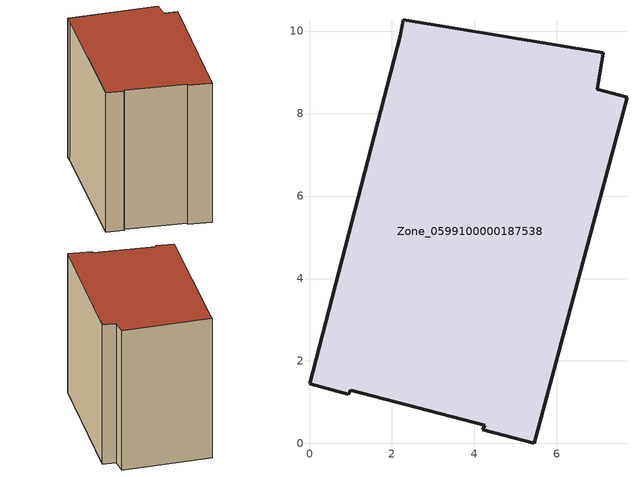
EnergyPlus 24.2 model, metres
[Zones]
Zone_0599100000187538
 floor ground (C_G): 4.24,0.45 1,1.29 0.94,1.2 0,1.45 2.2,9.89 2.28,10.28 7.12,9.48 6.98,8.59 7.7,8.4 5.45,0 4.2,0.33 z0
 wall outside (C_F): 1,1.29 4.24,0.45 4.2,0.33 5.45,0 7.7,8.4 6.98,8.59 7.12,9.48 2.28,10.28 2.2,9.89 0,1.45 0.94,1.2 1,1.29 z0:8.01
 roof outside (C_R): 4.24,0.45 4.2,0.33 5.45,0 7.7,8.4 6.98,8.59 7.12,9.48 2.28,10.28 2.2,9.89 0,1.45 0.94,1.2 1,1.29 z8.01
[BUILDING]
Pand.0599100000187538: North Axis=0; Terrain=City; Loads Convergence Tolerance Value=0.04; Temperature Convergence Tolerance Value=0.4; Solar Distribution=FullExterior; Maximum Number of Warmup Days=25; Minimum Number of Warmup Days=1
[Site:Location]
Rotterdam.The.Hague.AP_ZH_NLD Design_Conditions: Latitude=51.96; Longitude=4.45; Time Zone=1; Elevation=-4.5
[SITE:GROUNDTEMPERATURE:BUILDINGSURFACE]
18, 18, 18, 18, 18, 18, 18, 18, 18, 18, 18, 18
[MATERIAL] Thermal Absorptance=0.9; Solar Absorptance=0.7; Visible Absorptance=0.7
Name | Roughness | Thickness | Conductivity | Density | Specific Heat
G.TC.1946-1964 | MediumSmooth | 0.15 | 1 | 540 | 1210
F.TC.1946-1964 | Rough | 0.3 | 0.857143 | 1920 | 840
R.TC.1946-1964 | MediumRough | 0.2 | 0.235294 | 1500 | 1000
[CONSTRUCTION]
C_G: G.TC.1946-1964
C_F: F.TC.1946-1964
C_R: R.TC.1946-1964
[ZONE]
Zone_0599100000187538: Type=1; Multiplier=1; Ceiling Height=Autocalculate; Volume=Autocalculate; Floor Area=autocalculate; Part of Total Floor Area=Yes
[ZONEINFILTRATION:DESIGNFLOWRATE]
Infil_Zone_0599100000187538: Zone or ZoneList or Space or SpaceList=Zone_0599100000187538; Schedule=AlwaysOn; Design Flow Rate Calculation Method=Flow/Area; Flow Rate per Floor Area=0.003; Constant Term Coefficient=1; Temperature Term Coefficient=0; Velocity Term Coefficient=0; Velocity Squared Term Coefficient=0
[HVACTEMPLATE:ZONE:IDEALLOADSAIRSYSTEM]
Zone_0599100000187538: Maximum Heating Supply Air Temperature=50; Minimum Cooling Supply Air Temperature=13; Maximum Heating Supply Air Humidity Ratio=0.0156; Minimum Cooling Supply Air Humidity Ratio=0.0077; Heating Limit=NoLimit; Cooling Limit=NoLimit; Dehumidification Control Type=ConstantSensibleHeatRatio; Cooling Sensible Heat Ratio=0.7; Dehumidification Setpoint=60; Humidification Control Type=None; Humidification Setpoint=30; Outdoor Air Method=None; Outdoor Air Flow Rate per Person=0.00944; Outdoor Air Flow Rate per Zone Floor Area=0; Outdoor Air Flow Rate per Zone=0; Demand Controlled Ventilation Type=None; Outdoor Air Economizer Type=NoEconomizer; Heat Recovery Type=None; Sensible Heat Recovery Effectiveness=0.7; Latent Heat Recovery Effectiveness=0.65
[ZONECONTROL:THERMOSTAT]
ThermostatControl_Zone_0599100000187538: Zone or ZoneList=Zone_0599100000187538; Control Type Schedule=DualSetpointControlType; Control 1=Thermostat_Zone_0599100000187538; Temperature Difference Between Cutout And Setpoint=0
[THERMOSTATSETPOINT:DUALSETPOINT]
Thermostat_Zone_0599100000187538: Heating Setpoint Temperature Schedule=HeatingSetpoint_Zone_0599100000187538; Cooling Setpoint Temperature Schedule=CoolingSetpoint_Zone_0599100000187538
[SCHEDULE:COMPACT]
HeatingSetpoint_Zone_0599100000187538: Through: 12/31, For: AllDays, Until: 24:00, 21
CoolingSetpoint_Zone_0599100000187538: Through: 12/31, For: AllDays, Until: 24:00, 24
DualSetpointControlType: Through: 12/31, For: AllDays, Until: 24:00, 4
AlwaysOn: Through: 12/31, For: AllDays, Until: 24:00, 1
